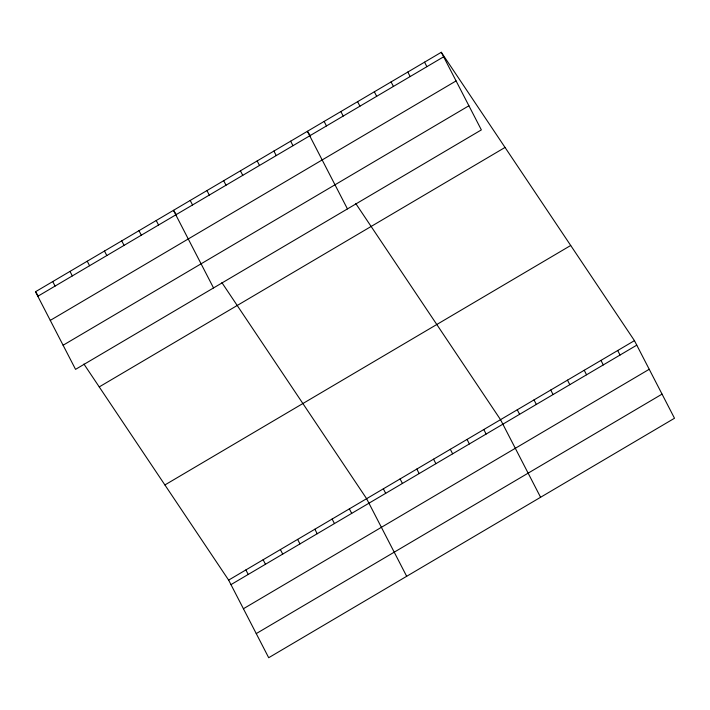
<?xml version="1.0" encoding="UTF-8"?>
<svg xmlns="http://www.w3.org/2000/svg" width="710" height="710" viewBox="0 0 710 710"><rect width="100%" height="100%" fill="white"/><g stroke="black" fill="none" stroke-linecap="round" stroke-linejoin="round"><path stroke-width="1.06" d="M441.3 52.283L481.362 129.894L75.553 369.36L35.5 291.748L441.3 52.283L634.447 340.64L674.5 418.252L268.7 657.717L228.638 580.106L83.913 364.035M37.825 296.265L443.635 56.8M50.277 320.387L456.086 80.922M63.101 345.237L468.911 105.772M99.24 386.906L505.041 147.44M164.906 484.948L570.707 245.483M228.638 580.106L634.447 340.64M230.972 584.623L636.772 345.158M243.415 608.736L649.224 369.28M256.248 633.595L662.048 394.13M310.456 135.885L307.386 131.306L347.447 208.917M355.808 203.593L500.532 419.663L540.585 497.275M176.541 214.908L173.471 210.329L213.532 287.94M221.893 282.615L366.617 498.686L406.67 576.298M35.5 291.748L38.562 296.327M617.709 350.518L620.034 355.036M600.962 360.396L603.296 364.913M584.223 370.274L586.558 374.791M424.562 62.16L426.896 66.678M567.485 380.152L569.819 384.669M407.824 72.038L410.149 76.556M550.747 390.03L553.072 394.547M391.086 81.916L393.411 86.434M534.009 399.908L536.334 404.425M374.347 91.794L376.673 96.311M517.27 409.785L519.596 414.303M357.609 101.672L359.934 106.189M340.871 111.55L343.196 116.067M483.794 429.541L486.119 434.058M324.124 121.428L326.458 125.945M467.047 439.419L469.381 443.936M450.309 449.297L452.643 453.814M290.647 141.184L292.981 145.701M433.57 459.175L435.896 463.692M273.909 151.061L276.234 155.579M416.832 469.053L419.157 473.57M257.171 160.939L259.496 165.457M400.094 478.93L402.419 483.448M240.433 170.817L242.758 175.334M383.356 488.808L385.681 493.326M223.694 180.695L226.02 185.212M206.956 190.573L209.281 195.09M190.209 200.451L192.543 204.968M349.364 508.866L351.698 513.374M332.12 519.045L334.445 523.554M156.227 220.508L158.552 225.026M314.876 529.225L317.201 533.734M138.982 230.688L141.308 235.196M297.623 539.396L299.957 543.913M121.729 240.867L124.064 245.376M280.379 549.576L282.713 554.084M104.485 251.038L106.819 255.556M263.135 559.755L265.46 564.264M87.241 261.218L89.566 265.726M245.891 569.935L248.216 574.443M69.997 271.397L72.322 275.906M52.744 281.577L55.078 286.086"/></g></svg>
